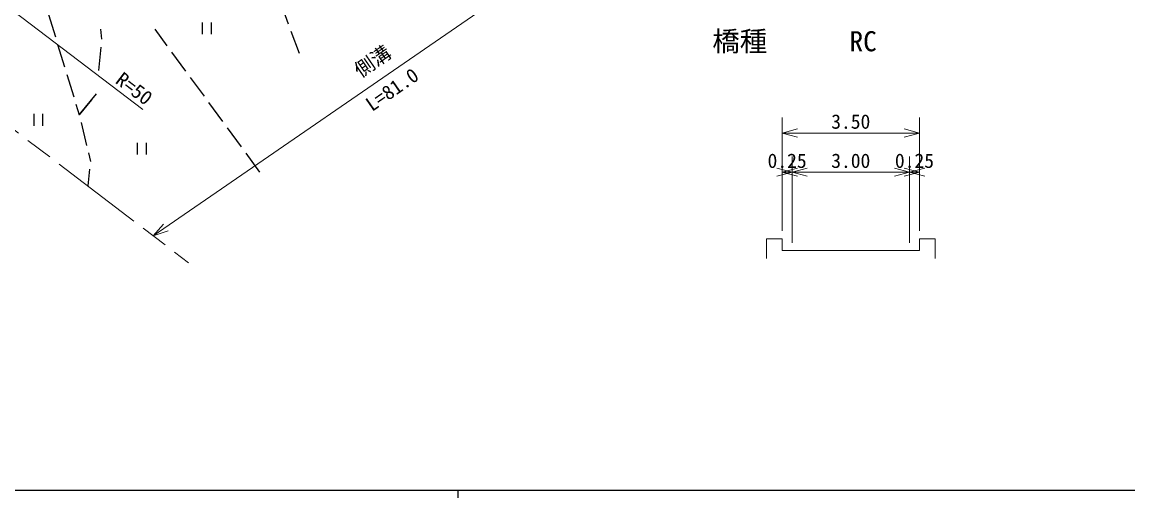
# Model space of a CAD drawing. Units: millimetres, scale not verified, with parts at other scales. Extents: x 40000 to 680000, y 20000 to 380000.
# Drawn here: x 112403 to 253508, y 204000 to 264724 of the extents above; entities that cross this region are included whole.
import ezdxf
from ezdxf.enums import TextEntityAlignment as Align

# ---------------------------------------------------------------- set-up
doc = ezdxf.new("R2010")
doc.units = ezdxf.units.MM
doc.header["$LTSCALE"] = 1000
doc.linetypes.add('CHAIN', pattern=[18.5, 12, -1.5, 3.5, -1.5])
for name, color, linetype, lineweight in [('S-BGD', 7, 'Continuous', 25), ('S-BMK', 2, 'CHAIN', 13), ('S-STR-HTXT', 7, 'Continuous', 13), ('S-TTL-BAND', 7, 'Continuous', 25)]:
    doc.layers.add(name, color=color, linetype=linetype, lineweight=lineweight)
doc.styles.add('@ＭＳ ゴシック', font='')
doc.styles.add('ＭＳ ゴシック', font='')
doc.styles.get('@ＭＳ ゴシック').set_extended_font_data('@MS Gothic')
doc.styles.get('ＭＳ ゴシック').set_extended_font_data('MS Gothic')

msp = doc.modelspace()

# ---------------------------------------------------------------- linework, layer by layer
at = {"layer": 'S-BGD'}
for p, q in [((145313, 267338), (146357, 264525)), ((115768, 265707), (116645, 262838)), ((135393, 264666), (135393, 263166)), ((136518, 264666), (136518, 263166)), ((122395, 263802), (122519, 262534)), ((130928, 261705), (129377, 263820)), ((146705, 263588), (147749, 260775)), ((116937, 261881), (117814, 259012)), ((122429, 261538), (122156, 258550)), ((133294, 258479), (131519, 260898)), ((118106, 258056), (118983, 255187)), ((135659, 255254), (133885, 257673)), ((119687, 252884), (121884, 255565)), ((119276, 254231), (119687, 252884)), ((121250, 254792), (119687, 252884)), ((138024, 252028), (136250, 254447)), ((113883, 253001), (113883, 251501)), ((115008, 253001), (115008, 251501)), ((119921, 251912), (120624, 248995)), ((140390, 248802), (138616, 251222)), ((127091, 249318), (127091, 247818)), ((128216, 249318), (128216, 247818)), ((120858, 248023), (121122, 246929)), ((142755, 245577), (140981, 247996)), ((121020, 245935), (120804, 243820))]:
    msp.add_line(p, q, dxfattribs=at)
at = {"layer": 'S-BMK'}
msp.add_line((102414, 257822), (133619, 234014), dxfattribs=at)
at = {"layer": 'S-STR-HTXT'}
for p, q in [((187905, 277964), (129140, 237432)), ((109087, 267824), (127821, 253560)), ((209398, 238065), (209398, 252565)), ((226898, 238065), (226898, 252565)), ((211330, 251083), (209398, 250565)), ((209398, 250565), (226898, 250565)), ((209398, 250565), (211330, 250048)), ((226898, 250565), (224966, 251083)), ((224966, 250048), (226898, 250565)), ((210648, 236565), (210648, 247565)), ((225648, 236565), (225648, 247565)), ((210648, 245565), (208716, 246083)), ((208716, 245048), (210648, 245565)), ((211330, 246083), (209398, 245565)), ((209398, 245565), (210648, 245565)), ((209398, 245565), (211330, 245048)), ((212580, 246083), (210648, 245565)), ((210648, 245565), (225648, 245565)), ((210648, 245565), (212580, 245048)), ((225648, 245565), (223716, 246083)), ((223716, 245048), (225648, 245565)), ((226898, 245565), (224966, 246083)), ((224966, 245048), (226898, 245565)), ((227580, 246083), (225648, 245565)), ((225648, 245565), (226898, 245565)), ((225648, 245565), (227580, 245048)), ((130436, 238955), (129140, 237432)), ((129140, 237432), (131024, 238103)), ((207398, 237065), (209398, 237065)), ((207398, 234565), (207398, 237065)), ((209398, 235565), (209398, 237065)), ((226898, 235565), (226898, 237065)), ((226898, 237065), (228898, 237065)), ((228898, 237065), (228898, 234565)), ((209398, 235565), (210648, 235565)), ((210648, 235565), (225648, 235565)), ((225648, 235565), (226898, 235565))]:
    msp.add_line(p, q, dxfattribs=at)
at = {"layer": 'S-TTL-BAND'}
for p, q in [((40000, 205000), (579000, 205000)), ((168000, 205000), (168000, 204000))]:
    msp.add_line(p, q, dxfattribs=at)

# ---------------------------------------------------------------- texts
at = {"layer": 'S-STR-HTXT', "style": 'ＭＳ ゴシック'}
msp.add_text('橋種\u3000\u3000\u3000RC', height=2566, dxfattribs=at).set_placement((200479, 260230), align=Align.BOTTOM_LEFT)
msp.add_text('側溝', height=1833, rotation=34.596, dxfattribs=at).set_placement((157955, 258521), align=Align.BOTTOM_CENTER)
msp.add_text('R=50', height=1833, rotation=322.714, dxfattribs=at).set_placement((123843, 256589), align=Align.BOTTOM_LEFT)
at = {"layer": 'S-STR-HTXT', "style": '@ＭＳ ゴシック'}
msp.add_text('L=81.0', height=1833, rotation=34.596, dxfattribs=at).set_placement((159090, 256875), align=Align.TOP_CENTER)
at = {"layer": 'S-STR-HTXT', "style": 'ＭＳ ゴシック'}
for s, p in [('3.50', (218148, 250565)), ('0.25', (210023, 245565)), ('3.00', (218148, 245565)), ('0.25', (226273, 245565))]:
    msp.add_text(s, height=1833, dxfattribs=at).set_placement(p, align=Align.BOTTOM_CENTER)

doc.saveas('drawing.dxf')
